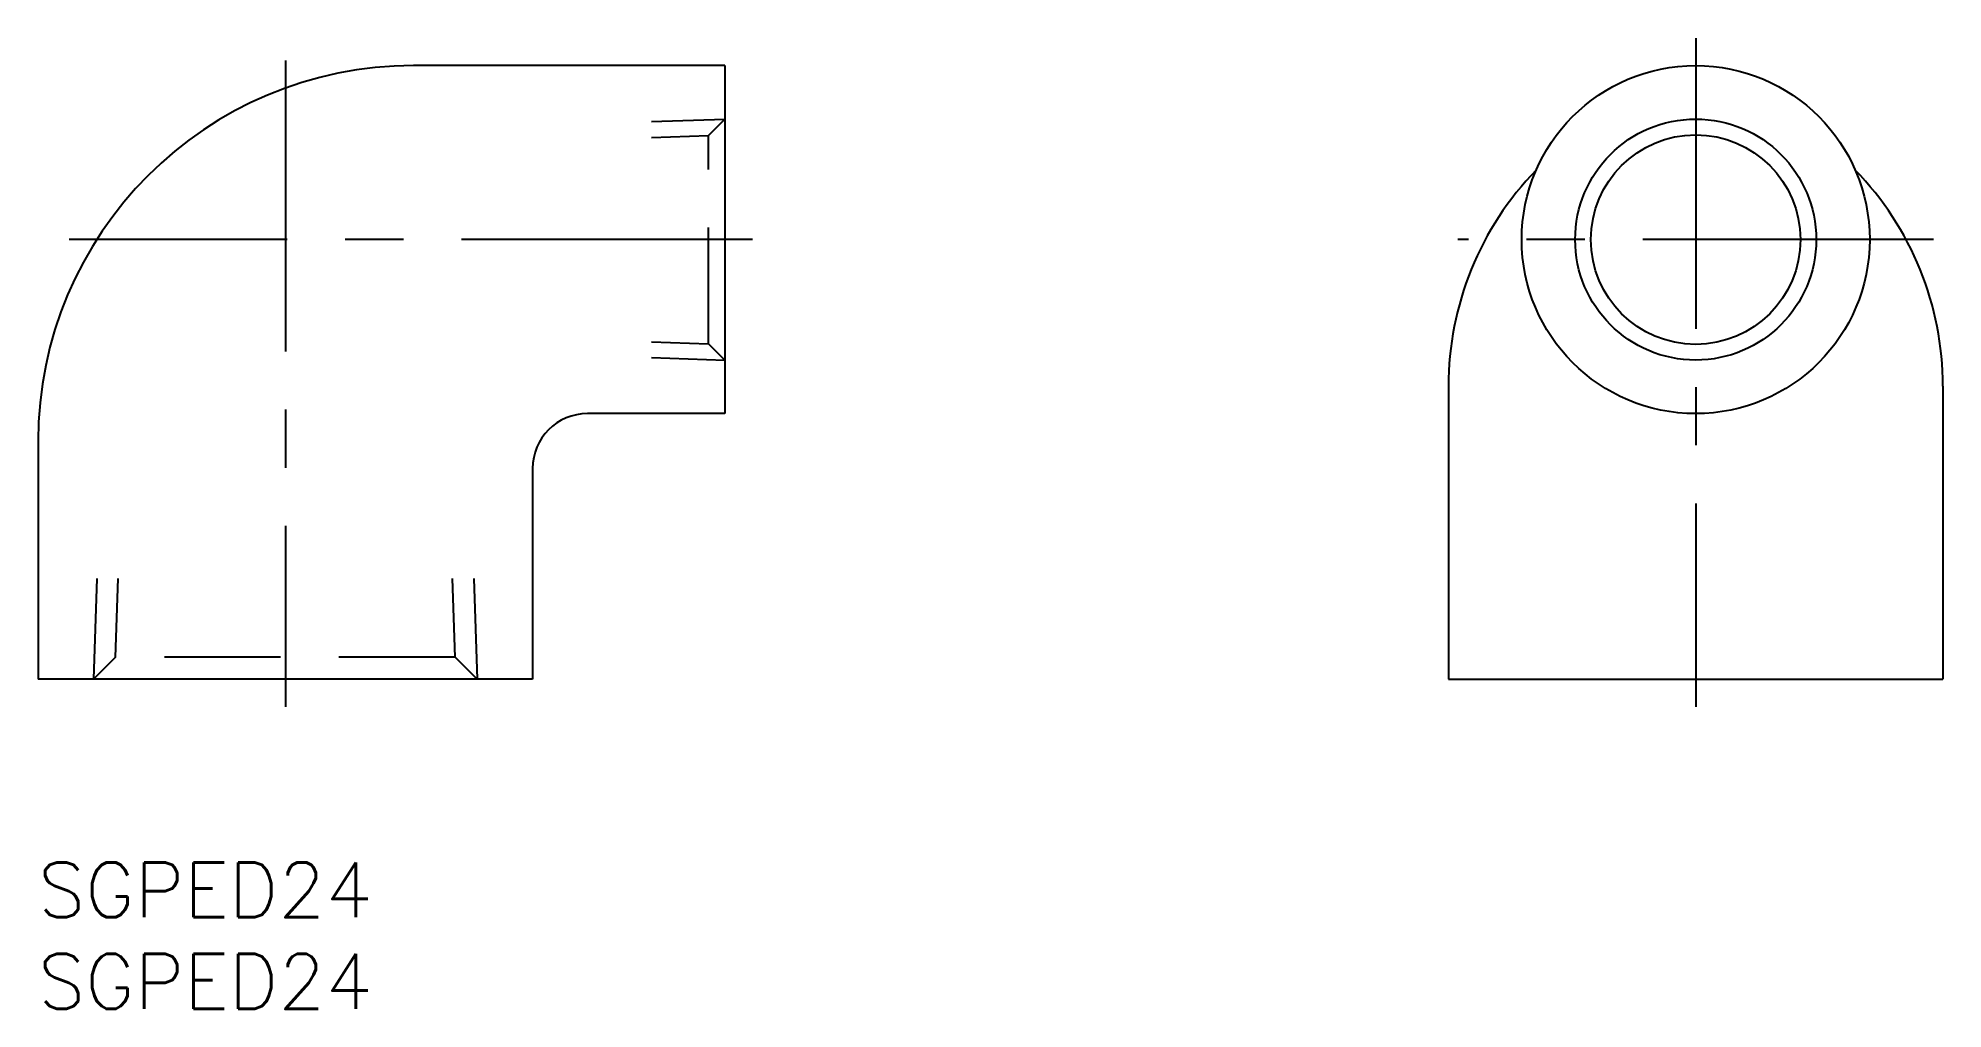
# Model space of a CAD drawing. Extents: x 0 to 104, y -8 to 45.
import ezdxf

# ---------------------------------------------------------------- set-up
doc = ezdxf.new("R2010")
doc.units = 0
doc.header["$LTSCALE"] = 0.5
doc.linetypes.add('CENTER', pattern=[50.8, 31.75, -6.35, 6.35, -6.35])
doc.linetypes.add('DASHED', pattern=[19.05, 12.7, -6.35])
for name, color, linetype in [('MSM_CENTER', 1, 'CENTER'), ('MSM_CONTINUOUS', 7, 'CONTINUOUS'), ('MSM_DASHED', 4, 'DASHED'), ('MSM_NARROW', 5, 'CONTINUOUS'), ('MSM_PART_NUMBER', 7, 'CONTINUOUS')]:
    doc.layers.add(name, color=color, linetype=linetype)
doc.styles.get("Standard").update_dxf_attribs({"font": 'txt.shx', "height": 2, "bigfont": 'bigfont.shx'})

# ---------------------------------------------------------------- blocks, each defined once
blk = doc.blocks.new('*U11')
at = {"layer": 'MSM_PART_NUMBER'}
blk.add_text('SGPED24', height=3, dxfattribs=at).set_placement((0, -3))
blk = doc.blocks.new('*U12')
at = {"layer": 'MSM_PART_NUMBER'}
blk.add_text('SGPED24', height=3, dxfattribs=at).set_placement((0, -8))

msp = doc.modelspace()

# ---------------------------------------------------------------- linework, layer by layer
at = {"layer": 'MSM_CENTER'}
for p, q in [((90.51, 45), (90.51, 8.5)), ((13.5, 43.77), (13.5, 8.5)), ((39, 34), (1.7, 34)), ((103.5, 34), (77.52, 34))]:
    msp.add_line(p, q, dxfattribs=at)
at = {"layer": 'MSM_CONTINUOUS'}
for p, q in [((37.5, 43.5), (20.5, 43.5)), ((37.5, 43.5), (37.5, 24.5)), ((77.01, 26), (77.01, 10)), ((104.01, 26), (104.01, 10)), ((37.5, 24.5), (30, 24.5)), ((0, 23), (0, 10)), ((27, 21.5), (27, 10)), ((27, 10), (0, 10)), ((77.01, 10), (104.01, 10))]:
    msp.add_line(p, q, dxfattribs=at)
for radius in [9.5, 5.72]:
    msp.add_circle((90.51, 34), radius, dxfattribs=at)
for centre, radius, start, end in [((20.5, 23), 20.5, 90, 180), ((93.93, 26), 16.92, 135.7865, 180), ((87.09, 26), 16.92, 0, 44.2135), ((30, 21.5), 3, 90, 180)]:
    msp.add_arc(centre, radius, start, end, dxfattribs=at)
at = {"layer": 'MSM_DASHED'}
for p, q in [((33.5, 40.44), (37.5, 40.58)), ((36.61, 39.69), (37.5, 40.58)), ((33.5, 39.58), (36.61, 39.69)), ((36.61, 28.31), (36.61, 39.69)), ((33.5, 28.42), (36.61, 28.31)), ((36.61, 28.31), (37.5, 27.42)), ((33.5, 27.56), (37.5, 27.42)), ((3.21, 15.5), (3.02, 10)), ((4.23, 11.2), (4.38, 15.5)), ((22.77, 11.2), (22.62, 15.5)), ((23.79, 15.5), (23.98, 10)), ((4.23, 11.2), (3.02, 10)), ((22.77, 11.2), (4.23, 11.2)), ((22.77, 11.2), (23.98, 10))]:
    msp.add_line(p, q, dxfattribs=at)
at = {"layer": 'MSM_NARROW'}
msp.add_circle((90.51, 34), 6.58, dxfattribs=at)

# ---------------------------------------------------------------- block references
at = {"layer": 'MSM_CONTINUOUS'}
for name in ['*U11', '*U12']:
    msp.add_blockref(name, (0, 0), dxfattribs=at)

doc.saveas('drawing.dxf')
